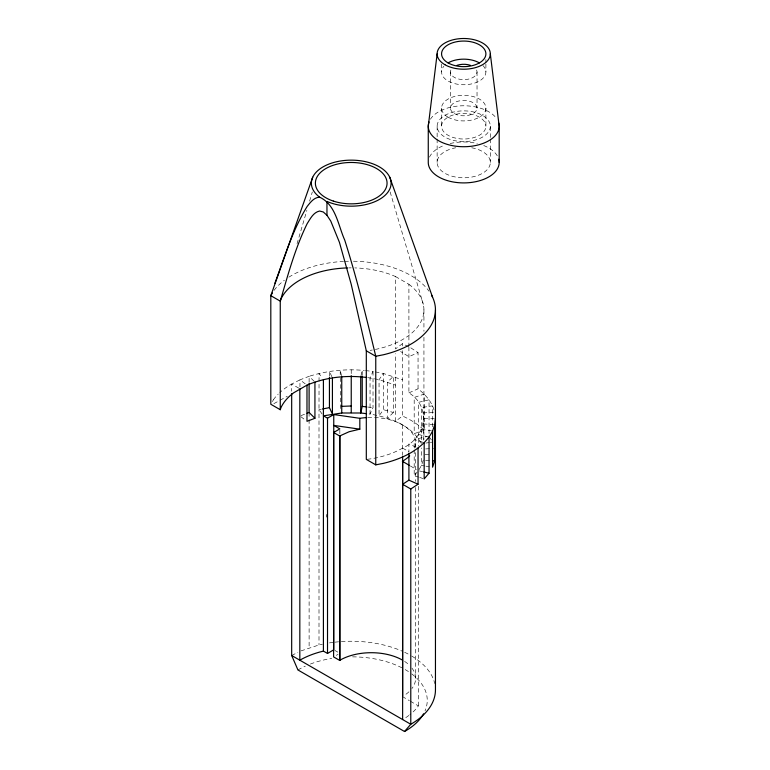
<?xml version="1.0" encoding="UTF-8"?>
<svg xmlns="http://www.w3.org/2000/svg" width="770" height="770" viewBox="0 0 770 770"><rect width="100%" height="100%" fill="white"/><g stroke="black" fill="none" stroke-linecap="round" stroke-linejoin="round"><path stroke-width="0.58" stroke-dasharray="3.85 2.89" d="M309.117 382.151L309.117 376.309C326.904 370.649 345.817 368.705 364.383 370.457M367.242 459.286L370.043 458.958A72.698 41.975 0 0 0 402.633 448.101C425.656 438.024 431.96 406.897 408.909 392.873L408.909 347.183M360.976 375.712L362.227 370.206L362.227 374.884M297.047 243.724L306.883 210.364M309.598 201.162L312.312 191.961M423.308 460.094L421.45 465.475L418.399 470.682L414.193 475.6L418.63 477.082M365.471 370.582L373.026 371.448L370.043 377.878L370.043 414.077C389.639 417.446 411.584 425.088 421.45 443.751M373.026 371.448L373.026 407.648L370.043 414.077L367.714 413.808M272.378 401.594L273.417 399.813M375.346 371.91L383.46 373.498L383.46 409.688L379.052 415.839L379.052 379.639L383.46 373.498L402.508 379.841M393.345 412.499L387.579 418.264L387.579 382.074L393.345 376.309L393.345 412.499L383.46 409.688M408.716 346.798L402.508 343.651L395.491 348.925L395.491 276.536A72.698 41.975 0 0 0 354.797 267.912M402.508 350.658L402.508 416.041L395.491 421.315L395.491 353.594M336.269 655.366L338.059 654.327M273.831 403.673L279.019 400.824M280.059 400.256L287.325 396.281M291.676 655.491L297.884 652.344M434.02 409.996C431.537 401.237 425.03 394.336 418.052 388.821L418.052 352.622L408.909 356.674L400.592 351.515M408.909 392.873L418.052 388.821M300.974 415.646L305.036 414.067M300.974 650.91L319.001 644.952A84.228 48.626 0 0 1 322.428 644.182M424.174 430.305L414.193 433.625L414.193 397.436L424.174 394.105L424.174 430.305A84.228 48.626 0 0 0 402.508 416.041M418.399 438.553L429.044 436.003L429.044 399.813L418.399 402.354L418.399 446.157M321.321 409.226L319.001 409.669L319.001 644.952M425.906 443.068L429.246 442.548M430.363 442.375L432.586 442.028M433.597 412.162L423.308 412.941L423.308 442.134M425.598 448.958L433.597 448.352M423.933 418.418L434.299 418.418M425.079 454.618L430.844 454.618M423.308 423.895L433.597 424.684M425.598 460.267L431.306 460.701M367.714 377.608L379.052 379.639L395.491 385.125M367.627 407.022L373.026 407.648M421.45 429.285L431.469 430.834M424.79 465.994L421.45 465.475L421.45 447.967M425.906 466.168L429.246 466.687M418.399 434.482L426.917 436.523M419.458 470.932L422.653 471.692M423.067 442.365L414.193 439.41L414.193 448.746M419.737 477.448L423.067 478.555M416.021 447.12L408.909 443.972L408.909 452.144M395.491 276.536L408.909 284.284L408.909 346M334.767 650.39L337.809 652.132M298.808 388.157L291.676 384.038A84.228 48.731 0.2 0 0 279.837 392.527M402.633 448.101L408.745 451.624M410.372 465.966L416.387 469.498M402.344 696.523L409.37 700.642M410.372 701.229L418.399 705.936A72.698 41.975 0 0 1 409.861 714.695M410.785 347.838L418.052 352.622M305.218 383.807L299.963 379.851L291.676 384.038L291.676 391.247M300.839 416.695L305.218 419.997M314.112 381.266L309.117 376.309L299.963 379.851L299.963 386.848M322.149 414.077L319.001 409.669L319.059 373.508L322.168 377.887M430.228 438.014L431.402 440.026M331.918 376.809L329.435 371.448L329.435 376.126M390.14 191.932L423.308 304.362M341.495 375.712L340.234 370.206L340.234 374.884M340.744 408.601L340.234 376.049M490.326 126.222A26.594 15.352 0 0 1 450.431 139.524A26.594 15.352 0 0 1 450.431 112.93A26.594 15.352 0 0 1 490.326 126.222L490.326 137.897M490.326 139.072L490.326 162.422M485.899 59.511L485.899 62.909M485.899 64.035L485.899 71.957M485.899 108.127L485.899 126.222A22.166 12.792 0 0 1 452.654 137.31A22.166 12.792 0 0 1 452.654 115.144A22.166 12.792 0 0 1 485.899 126.222M477.034 71.957L477.034 108.127M450.431 71.957L450.431 108.127M441.566 64.035L441.566 71.957M441.566 108.127L441.566 126.222M437.139 126.222L437.139 137.897M437.139 139.072L437.139 162.422M432.586 426.85L432.586 405.838L421.45 407.561L421.45 443.299M423.933 309.838L423.933 331.312M423.933 337.279L423.933 439.439M418.399 486.284L418.399 705.936M415.617 443.029L415.617 447.832M415.617 452.635L415.617 481.442M415.617 487.449L415.617 678.293M414.193 449.911L414.193 475.6M402.633 424.934L402.633 454.945M402.508 343.651L402.508 345.98M351.236 369.793L351.236 374.461M339.839 430.083L339.839 433.683M309.107 412.499L309.107 418.505M309.107 419.698L309.117 647.763M411.729 673.904A75.364 43.515 0 0 1 425.021 710.854M297.942 669.967A75.364 43.515 0 0 1 305.334 666.137M310.377 664.038A75.364 43.515 0 0 1 331.783 658.417M352.525 656.849A75.364 43.515 0 0 1 403.133 668.456M405.174 669.592A75.364 43.515 0 0 1 409.043 671.998M329.435 642.912A84.228 48.626 0 0 1 333.718 642.315M334.796 642.19A84.228 48.626 0 0 1 340.234 641.67M341.331 641.583A84.228 48.626 0 0 1 402.508 651.295M404.664 652.286A84.228 48.626 0 0 1 410.785 655.491M411.748 656.059A84.228 48.626 0 0 1 434.732 683.529M408.909 715.426A72.698 41.975 0 0 1 404.519 718.429M411.921 668.062A44.333 25.593 0 0 1 411.921 688.534M408.937 691.807A44.333 25.593 0 0 1 404.616 695.175M404.616 661.411A44.333 25.593 0 0 1 408.937 664.789M367.829 417.523A44.333 25.593 0 0 1 414.568 448.583M273.36 399.794A84.228 48.731 0.2 0 1 278.22 394.086M408.909 284.284A72.698 41.975 0 0 1 373.469 349.801M372.333 350.003A72.698 41.975 0 0 1 370.043 350.379M348.858 267.893A72.698 41.975 0 0 1 351.236 267.864M274.033 290.396A84.228 48.626 0 0 1 284.409 280.232M288.827 277.181A84.228 48.626 0 0 1 343.526 261.415M344.623 261.357A84.228 48.626 0 0 1 349.031 261.232M353.43 261.232A84.228 48.626 0 0 1 429.044 291.233M476.582 69.964A13.302 7.681 0 0 1 462 79.56A13.302 7.681 0 0 1 452.211 68.116M482.925 65.556A22.166 12.792 0 0 1 464.454 84.739A22.166 12.792 0 0 1 443.857 66.287M430.401 119.244A35.459 20.472 0 0 1 462.953 105.779A35.459 20.472 0 0 1 496.496 118.407M429.477 157.138A35.459 20.472 0 0 1 443.761 145.52M450.161 143.518A35.459 20.472 0 0 1 477.304 143.518M483.704 145.52A35.459 20.472 0 0 1 497.555 156.291M471.721 147.773A26.594 15.352 0 0 1 485.293 171.412A26.594 15.352 0 0 1 442.163 171.412A26.594 15.352 0 0 1 455.744 147.773M454.329 113.556A13.302 7.681 0 0 0 476.582 110.12A13.302 7.681 0 0 0 460.287 100.716A13.302 7.681 0 0 0 454.329 113.556M448.063 117.175A22.166 12.792 0 0 0 485.139 111.438A22.166 12.792 0 0 0 457.996 95.769A22.166 12.792 0 0 0 448.063 117.175"/><path stroke-width="1.16" d="M366.549 377.473C346.49 374.942 325.662 377.223 306.98 385.125L306.98 421.315L314.93 418.283L309.107 412.499L309.117 383.316M314.93 418.283L314.94 382.084M434.732 424.771L432.586 431.007L432.586 467.197L434.732 460.961L434.732 424.771L435.454 418.418M437.139 53.852L428.264 126.242L428.264 162.441A35.459 20.472 0 0 0 466.514 182.846A35.459 20.472 0 0 0 498.758 159.236M362.227 376.049L362.227 406.406L360.716 412.999L341.745 412.999L323.41 415.839L327.519 418.187L333.757 414.549L359.821 418.312A44.333 25.593 0 0 1 366.664 417.581M312.726 177.206L270.809 295.67L270.809 404.26L280.261 409.717L281.012 407.561A72.698 41.975 0 0 1 293.553 392.873L306.98 385.125M274.88 283.235C284.582 257.286 292.417 230.163 307.153 206.466C310.358 202.385 313.929 197.438 319.608 197.168C335.913 204.627 338.117 225.389 344.729 240.096C356.847 278.326 366.376 317.307 375.76 356.269L375.76 464.859L383.46 463.347A84.228 48.626 0 0 0 410.785 452.808C419.708 447.505 427.956 440.469 432.586 431.007M272.378 293.004L270.809 295.67L280.261 301.137L280.261 409.717M429.044 437.033L429.044 473.223L424.174 478.93L424.174 442.731M291.676 393.653L291.676 655.491L297.942 669.967L404.519 731.5L410.785 724.262A84.228 48.626 0 0 0 435.454 689.881L435.454 309.838M359.821 429.169L333.757 425.406L339.839 428.88L333.603 432.519L333.603 656.925L339.676 660.4L339.676 435.993L349.128 431.729L359.821 429.169L359.821 418.312M339.676 660.4L339.945 660.198A44.333 25.593 0 0 1 402.633 660.198M408.909 453.309L408.909 480.162L402.633 484.292L410.785 488.998L410.785 724.262L291.676 655.491M410.785 488.998L418.052 484.214L418.052 448.025M299.828 388.744L299.828 660.198A72.698 41.975 0 0 1 323.41 651.102L327.519 653.451L333.757 649.813L333.757 414.549M402.633 696.388L402.633 461.134A44.333 25.593 0 0 0 409.678 455.83M307.076 413.288L309.107 412.499M322.476 408.995L329.435 407.648L332.419 414.077L332.419 377.878M341.341 406.368L351.236 405.992M432.451 460.787L434.732 460.961M362.227 406.406L366.549 406.897M366.549 413.673L360.716 412.999L360.716 376.809M423.721 471.952L429.044 473.223M408.909 480.162L418.052 484.214M333.603 432.519L339.676 435.993M347.665 267.912A72.698 41.975 0 0 0 281.012 298.972L280.261 301.137C287.932 274.919 295.083 248.286 307.153 223.675C310.329 218.747 313.294 212.366 319.608 211.028L323.284 211.981L326.961 215.273L330.773 221.096L339.416 242.3L351.236 284.361L366.308 350.812L375.76 356.269L383.46 354.758A84.228 48.626 0 0 0 431.556 295.218M375.76 464.859L366.308 459.392L366.308 350.812M402.344 461.259L409.37 465.378M389.736 177.206L432.586 297.249M490.326 53.852L499.191 126.242L499.191 162.441M402.633 456.148L402.633 719.555M351.236 375.635L351.236 412.643M341.745 376.809L341.745 412.999M339.945 435.791L339.945 660.198M329.435 377.29L329.435 407.648M327.519 418.187L327.519 653.451M326.961 215.273L326.961 201.413A39.867 23.013 0 0 0 390.149 188.14A39.867 23.013 0 0 0 342.602 160.689A39.867 23.013 0 0 0 319.608 197.168M326.961 514.687L326.961 516.92M323.41 379.639L323.41 651.102M423.567 713.79A75.364 43.515 0 0 1 404.519 731.5M457.082 65.306A13.302 7.681 0 0 1 470.383 65.306M448.063 62.899A22.166 12.792 0 0 0 485.139 57.163A22.166 12.792 0 0 0 457.996 41.493A22.166 12.792 0 0 0 448.063 62.899A22.166 12.792 0 0 1 479.402 62.909M498.758 123.036A35.459 20.472 0 0 1 462.799 146.714A35.459 20.472 0 0 1 429.044 121.978M333.314 201.076A35.834 20.684 0 0 0 387.06 183.154A35.834 20.684 0 0 0 333.314 165.242A35.834 20.684 0 0 0 333.314 201.076M444.925 64.718A26.594 15.352 0 0 0 489.422 57.827A26.594 15.352 0 0 0 456.851 39.02A26.594 15.352 0 0 0 444.925 64.718"/></g></svg>
